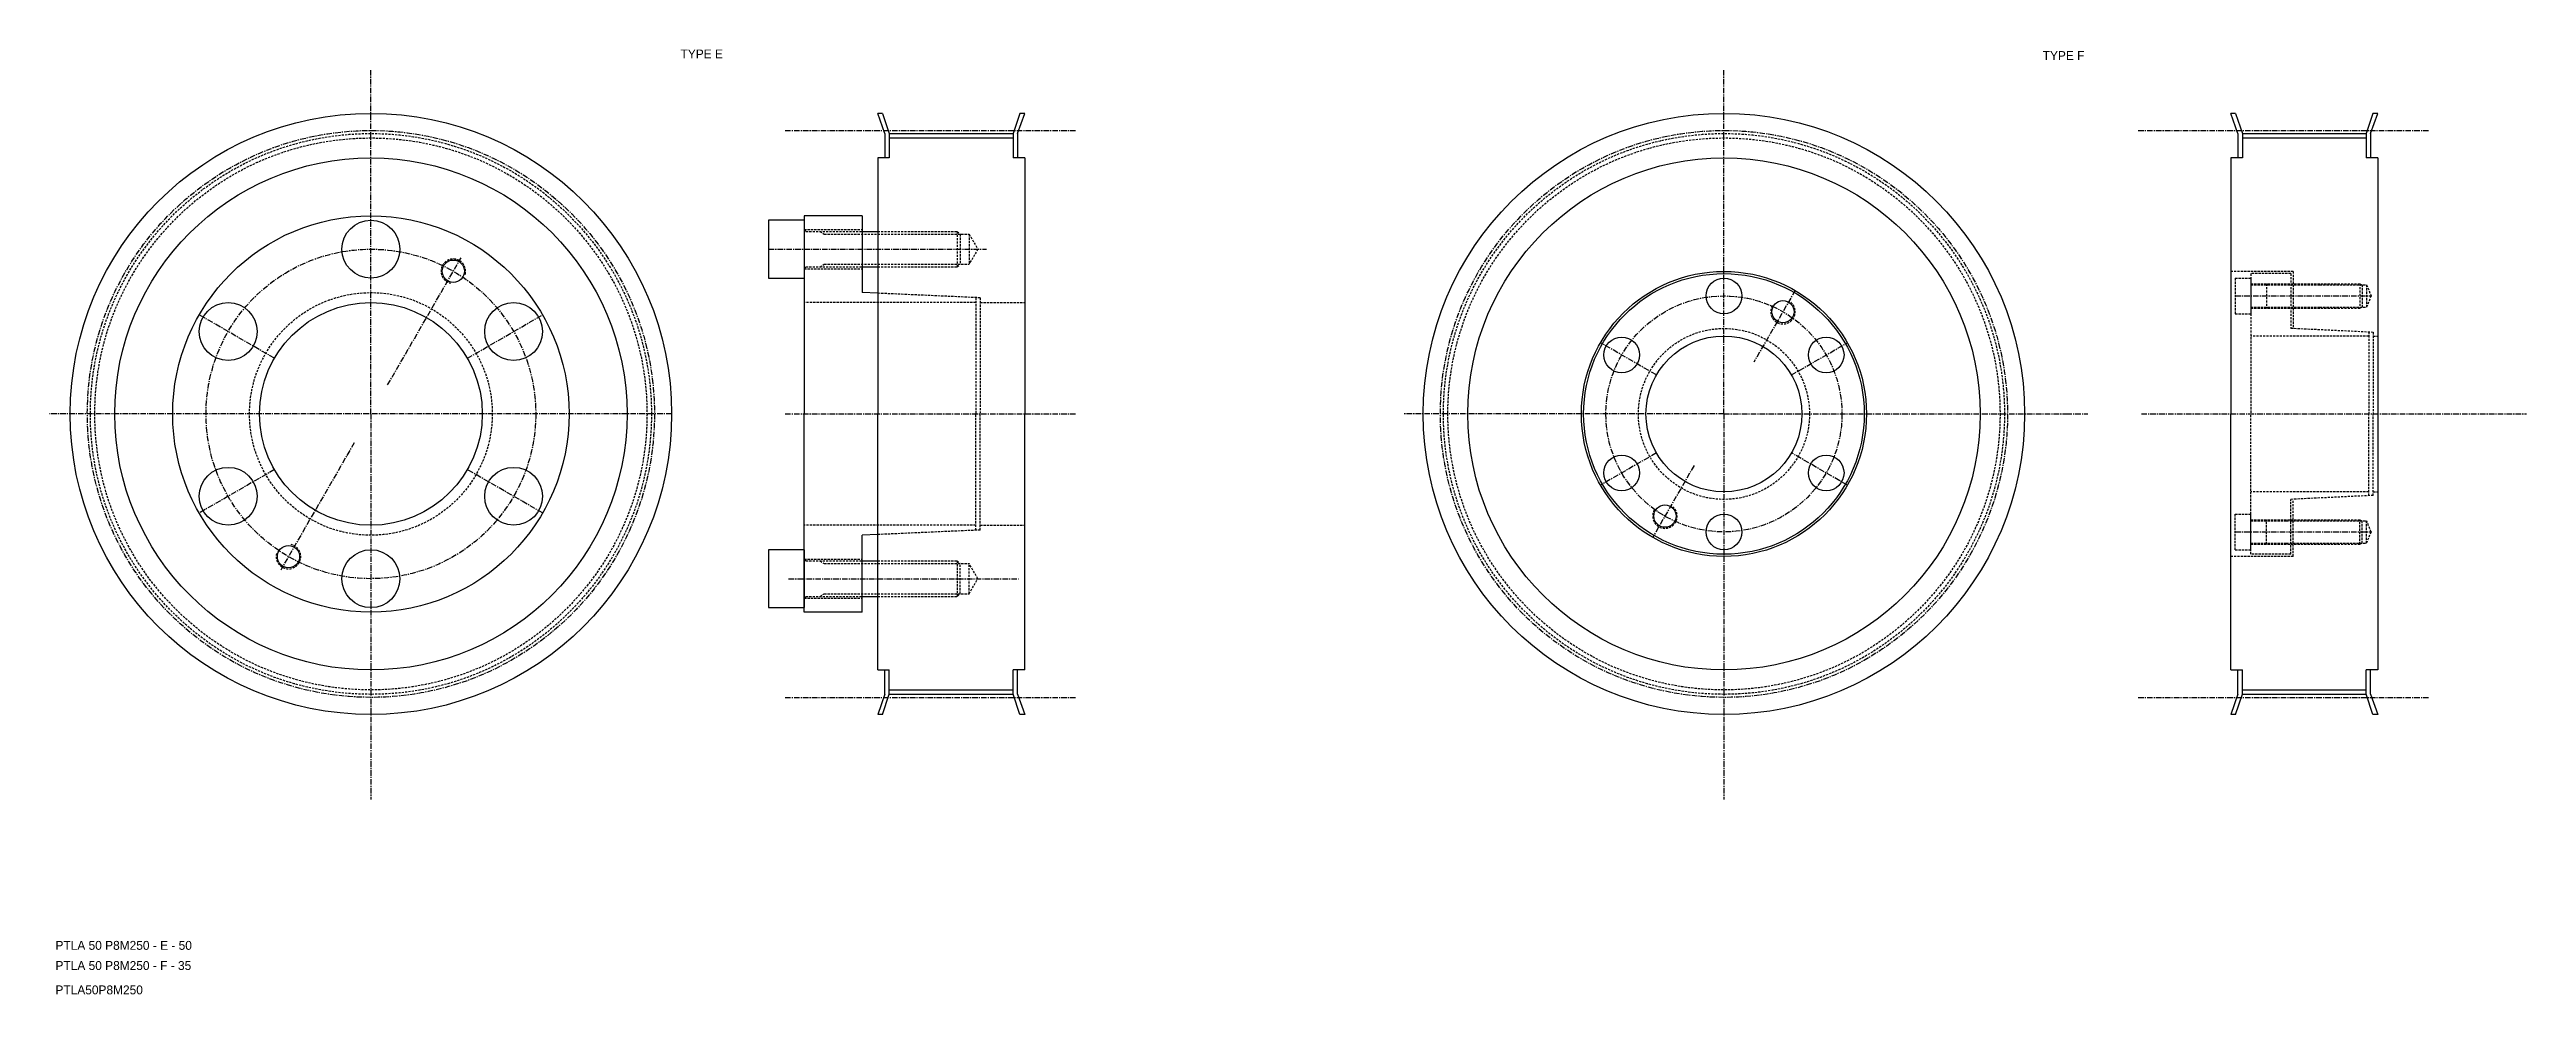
# Model space of a CAD drawing. Extents: x -266 to 290, y 857 to 1069.
import ezdxf

# ---------------------------------------------------------------- set-up
doc = ezdxf.new("R2010")
doc.units = 0
doc.linetypes.add('CENTER', pattern=[2, 1.25, -0.25, 0.25, -0.25])
doc.linetypes.add('DASHED', pattern=[0.75, 0.5, -0.25])
doc.layers.get('0').update_dxf_attribs({"linetype": 'CONTINUOUS'})
doc.layers.add('CENTER', color=1, linetype='CENTER')

msp = doc.modelspace()

# ---------------------------------------------------------------- linework, layer by layer
at = {"color": 7, "linetype": 'CONTINUOUS'}
for p, q in [((-78.21, 1050.3), (-79.81, 1054.83)), ((-78.75, 1054.83), (-79.81, 1054.83)), ((-78.75, 1054.83), (-77.21, 1050.3)), ((-47.88, 1054.83), (-49.41, 1050.3)), ((-48.41, 1050.3), (-46.81, 1054.83)), ((-46.81, 1054.83), (-47.88, 1054.83)), ((224.99, 1054.83), (223.93, 1054.83)), ((225.53, 1050.3), (223.93, 1054.83)), ((224.99, 1054.83), (226.53, 1050.3)), ((255.86, 1054.83), (254.33, 1050.3)), ((255.33, 1050.3), (256.93, 1054.83)), ((256.93, 1054.83), (255.86, 1054.83)), ((-78.21, 1050.3), (-78.21, 1044.83)), ((-77.21, 1050.3), (-49.41, 1050.3)), ((-77.21, 1050.3), (-77.21, 1044.83)), ((-77.21, 1049.3), (-49.41, 1049.3)), ((-49.41, 1050.3), (-49.41, 1044.83)), ((-48.41, 1050.3), (-48.41, 1044.83)), ((225.53, 1050.3), (225.53, 1044.83)), ((226.53, 1050.3), (254.33, 1050.3)), ((226.53, 1050.3), (226.53, 1044.83)), ((226.53, 1049.3), (254.33, 1049.3)), ((254.33, 1050.3), (254.33, 1044.83)), ((255.33, 1050.3), (255.33, 1044.83)), ((-79.81, 1044.83), (-79.81, 987.33)), ((-77.21, 1044.83), (-79.81, 1044.83)), ((-46.81, 1044.83), (-49.41, 1044.83)), ((-46.81, 1044.83), (-46.81, 987.33)), ((223.93, 1044.83), (223.93, 987.33)), ((226.53, 1044.83), (223.93, 1044.83)), ((256.93, 1044.83), (254.33, 1044.83)), ((256.93, 1044.83), (256.93, 929.83)), ((-96.31, 1030.83), (-104.31, 1030.83)), ((-104.31, 1030.83), (-104.31, 1017.83)), ((-96.31, 1031.83), (-96.31, 987.33)), ((-83.31, 1031.83), (-96.31, 1031.83)), ((-96.31, 1030.83), (-96.31, 1006.83)), ((-96.31, 1030.83), (-96.31, 1027.73)), ((-83.31, 1031.83), (-83.31, 1014.58)), ((-96.31, 1027.73), (-96.31, 1020.93)), ((-83.31, 1028.33), (-79.81, 1028.33)), ((-104.31, 1017.83), (-96.31, 1017.83)), ((-96.31, 1020.93), (-96.31, 1017.83)), ((-83.25, 1020.33), (-79.81, 1020.33)), ((-79.81, 1014.43), (-83.31, 1014.58)), ((-96.31, 942.83), (-96.31, 987.33)), ((-79.81, 929.83), (-79.81, 987.33)), ((-46.81, 929.83), (-46.81, 987.33)), ((223.93, 929.83), (223.93, 987.33)), ((-96.31, 956.83), (-104.31, 956.83)), ((-104.31, 956.83), (-104.31, 943.83)), ((-96.31, 956.83), (-96.31, 953.73)), ((-79.81, 960.24), (-83.31, 960.08)), ((-83.31, 942.83), (-83.31, 960.08)), ((-96.31, 953.73), (-96.31, 946.93)), ((-83.25, 954.33), (-79.81, 954.33)), ((-96.31, 946.93), (-96.31, 943.83)), ((-83.31, 946.33), (-79.81, 946.33)), ((-104.31, 943.83), (-96.31, 943.83)), ((-83.31, 942.83), (-96.31, 942.83)), ((-79.81, 929.83), (-77.21, 929.83)), ((-78.21, 924.37), (-78.21, 929.83)), ((-77.21, 924.37), (-77.21, 929.83)), ((-49.41, 924.37), (-49.41, 929.83)), ((-46.81, 929.83), (-49.41, 929.83)), ((-48.41, 924.37), (-48.41, 929.83)), ((223.93, 929.83), (226.53, 929.83)), ((225.53, 924.37), (225.53, 929.83)), ((226.53, 924.37), (226.53, 929.83)), ((256.93, 929.83), (254.33, 929.83)), ((254.33, 924.37), (254.33, 929.83)), ((255.33, 924.37), (255.33, 929.83)), ((-78.21, 924.37), (-79.81, 919.83)), ((-78.75, 919.83), (-77.21, 924.37)), ((-77.21, 925.37), (-49.41, 925.37)), ((-77.21, 924.37), (-49.41, 924.37)), ((-47.88, 919.83), (-49.41, 924.37)), ((-48.41, 924.37), (-46.81, 919.83)), ((225.53, 924.37), (223.93, 919.83)), ((224.99, 919.83), (226.53, 924.37)), ((226.53, 925.37), (254.33, 925.37)), ((226.53, 924.37), (254.33, 924.37)), ((255.86, 919.83), (254.33, 924.37)), ((255.33, 924.37), (256.93, 919.83)), ((-78.75, 919.83), (-79.81, 919.83)), ((-46.81, 919.83), (-47.88, 919.83)), ((224.99, 919.83), (223.93, 919.83)), ((256.93, 919.83), (255.86, 919.83))]:
    msp.add_line(p, q, dxfattribs=at)
at = {"color": 3, "linetype": 'DASHED'}
for p, q in [((-96.31, 1028.73), (-83.31, 1028.73)), ((-96.31, 1028.73), (-95.91, 1028.33)), ((-95.91, 1028.33), (-83.31, 1028.33)), ((-92.74, 1028.33), (-91.81, 1027.71)), ((-91.81, 1027.71), (-59.31, 1027.71)), ((-79.81, 1028.33), (-61.94, 1028.33)), ((-61.94, 1028.33), (-61.31, 1027.71)), ((-61.94, 1028.33), (-61.94, 1020.33)), ((-61.31, 1027.71), (-61.31, 1020.96)), ((-59.31, 1027.71), (-57.31, 1024.33)), ((-59.31, 1027.71), (-59.31, 1020.96)), ((-57.31, 1024.33), (-59.31, 1020.96)), ((-96.31, 1019.93), (-95.91, 1020.33)), ((-96.31, 1019.93), (-83.31, 1019.93)), ((-95.91, 1020.33), (-83.25, 1020.33)), ((-92.74, 1020.33), (-91.81, 1020.96)), ((-91.81, 1020.96), (-59.31, 1020.96)), ((-79.81, 1020.33), (-61.94, 1020.33)), ((-61.94, 1020.33), (-61.31, 1020.96)), ((237.93, 1019.33), (223.93, 1019.33)), ((224.93, 1017.83), (224.93, 1009.83)), ((224.93, 1017.83), (228.43, 1017.83)), ((228.43, 1018.83), (228.43, 987.33)), ((237.43, 1018.83), (228.43, 1018.83)), ((228.43, 1017.83), (228.43, 1009.83)), ((237.43, 1018.83), (237.43, 1006.53)), ((237.93, 1019.33), (237.93, 1006.53)), ((-57.81, 1012.33), (-96.31, 1012.33)), ((-56.81, 1013.41), (-79.81, 1014.43)), ((-57.81, 1013.46), (-57.81, 987.33)), ((-56.81, 1013.41), (-56.81, 987.33)), ((-56.81, 1012.33), (-46.81, 1012.33)), ((228.43, 1016.58), (237.43, 1016.58)), ((228.43, 1016.33), (237.43, 1016.33)), ((231.93, 1016.58), (231.93, 1011.08)), ((237.43, 1016.58), (252.93, 1016.58)), ((237.43, 1016.33), (243.93, 1016.33)), ((243.93, 1016.33), (254.43, 1016.33)), ((252.93, 1016.58), (252.93, 1011.08)), ((252.93, 1016.58), (253.43, 1016.33)), ((253.43, 1016.33), (253.43, 1011.33)), ((254.43, 1016.33), (254.43, 1011.33)), ((254.43, 1016.33), (255.43, 1013.83)), ((255.43, 1013.83), (254.43, 1011.33)), ((224.93, 1009.83), (228.43, 1009.83)), ((228.43, 1011.33), (237.43, 1011.33)), ((228.43, 1011.08), (237.43, 1011.08)), ((237.43, 1011.33), (243.93, 1011.33)), ((237.43, 1011.08), (252.93, 1011.08)), ((243.93, 1006.22), (237.43, 1006.53)), ((243.93, 1011.33), (254.43, 1011.33)), ((252.93, 1011.08), (253.43, 1011.33)), ((254.93, 1004.83), (228.43, 1004.83)), ((255.93, 1005.64), (243.93, 1006.22)), ((254.93, 1005.73), (254.93, 987.33)), ((255.93, 1005.68), (255.93, 987.33)), ((255.93, 1004.83), (256.93, 1004.83)), ((-57.81, 961.21), (-57.81, 987.33)), ((-56.81, 961.25), (-56.81, 987.33)), ((228.43, 955.83), (228.43, 987.33)), ((254.93, 968.94), (254.93, 987.33)), ((255.93, 968.98), (255.93, 987.33)), ((254.93, 969.83), (228.43, 969.83)), ((243.93, 968.45), (237.43, 968.13)), ((237.43, 955.83), (237.43, 968.13)), ((237.93, 955.33), (237.93, 968.13)), ((255.93, 969.03), (243.93, 968.45)), ((255.93, 969.83), (256.93, 969.83)), ((-57.81, 962.33), (-96.31, 962.33)), ((-56.81, 962.33), (-46.81, 962.33)), ((224.93, 956.83), (224.93, 964.83)), ((224.93, 964.83), (228.43, 964.83)), ((228.43, 956.83), (228.43, 964.83)), ((228.43, 963.58), (237.43, 963.58)), ((228.43, 963.33), (236.43, 963.33)), ((231.93, 958.08), (231.93, 963.58)), ((236.43, 963.33), (243.93, 963.33)), ((237.43, 963.58), (252.93, 963.58)), ((243.93, 963.33), (254.43, 963.33)), ((252.93, 958.08), (252.93, 963.58)), ((252.93, 963.58), (253.43, 963.33)), ((253.43, 958.33), (253.43, 963.33)), ((254.43, 958.33), (254.43, 963.33)), ((255.43, 960.83), (254.43, 963.33)), ((-56.81, 961.25), (-79.81, 960.24)), ((224.93, 956.83), (228.43, 956.83)), ((228.43, 958.33), (236.43, 958.33)), ((228.43, 958.08), (237.43, 958.08)), ((236.43, 958.33), (243.93, 958.33)), ((237.43, 958.08), (252.93, 958.08)), ((243.93, 958.33), (254.43, 958.33)), ((252.93, 958.08), (253.43, 958.33)), ((254.43, 958.33), (255.43, 960.83)), ((-96.31, 954.73), (-83.31, 954.73)), ((-96.31, 954.73), (-95.91, 954.33)), ((-95.91, 954.33), (-83.25, 954.33)), ((-92.74, 954.33), (-91.81, 953.71)), ((-91.81, 953.71), (-59.31, 953.71)), ((-79.81, 954.33), (-61.94, 954.33)), ((-61.94, 954.33), (-61.31, 953.71)), ((-61.94, 954.33), (-61.94, 946.33)), ((-61.31, 946.96), (-61.31, 953.71)), ((-57.31, 950.33), (-59.31, 953.71)), ((-59.31, 946.96), (-59.31, 953.71)), ((237.93, 955.33), (223.93, 955.33)), ((237.43, 955.83), (228.43, 955.83)), ((-96.31, 945.93), (-95.91, 946.33)), ((-96.31, 945.93), (-83.31, 945.93)), ((-95.91, 946.33), (-83.31, 946.33)), ((-92.74, 946.33), (-91.81, 946.96)), ((-91.81, 946.96), (-59.31, 946.96)), ((-79.81, 946.33), (-61.94, 946.33)), ((-61.94, 946.33), (-61.31, 946.96)), ((-59.31, 946.96), (-57.31, 950.33))]:
    msp.add_line(p, q, dxfattribs=at)
at = {"color": 1, "linetype": 'CENTER'}
for p, q in [((-104.31, 1024.33), (-55.37, 1024.33)), ((126.16, 1015.05), (116.86, 998.94)), ((-215.23, 999.83), (-232.12, 1009.58)), ((95, 996.08), (82.45, 1003.33)), ((-126.08, 987.33), (-265.72, 987.33)), ((-155.04, 965.08), (-171.93, 974.83)), ((103.46, 975.73), (94.16, 959.62)), ((137.87, 971.33), (125.32, 978.58))]:
    msp.add_line(p, q, dxfattribs=at)
at = {"color": 7, "linetype": 'CONTINUOUS'}
for centre, radius in [((-193.58, 987.33), 67.5), ((110.16, 987.33), 67.5), ((-193.58, 987.33), 57.5), ((110.16, 987.33), 57.5), ((-193.58, 987.33), 44.5), ((-193.58, 1024.33), 6.5), ((-175.08, 1019.38), 2.5), ((110.16, 987.33), 32), ((110.16, 987.33), 31.5), ((110.16, 1013.83), 4), ((-225.62, 1005.83), 6.5), ((-193.58, 987.33), 25), ((-161.54, 1005.83), 6.5), ((123.41, 1010.28), 2.5), ((87.21, 1000.58), 4), ((110.16, 987.33), 17.5), ((133.11, 1000.58), 4), ((-225.62, 968.83), 6.5), ((-161.54, 968.83), 6.5), ((87.21, 974.08), 4), ((133.11, 974.08), 4), ((96.91, 964.38), 2.5), ((110.16, 960.83), 4), ((-212.08, 955.29), 2.5), ((-193.58, 950.33), 6.5)]:
    msp.add_circle(centre, radius, dxfattribs=at)
at = {"color": 1, "linetype": 'CENTER'}
for centre, radius in [((-193.58, 987.33), 63.66), ((110.16, 987.33), 63.66), ((-193.58, 987.33), 37), ((110.16, 987.33), 26.5)]:
    msp.add_circle(centre, radius, dxfattribs=at)
at = {"color": 3, "linetype": 'DASHED'}
for centre, radius in [((-193.58, 987.33), 62.98), ((-193.58, 987.33), 61.98), ((110.16, 987.33), 62.98), ((110.16, 987.33), 61.98), ((-193.58, 987.33), 27.25), ((110.16, 987.33), 19.2)]:
    msp.add_circle(centre, radius, dxfattribs=at)
for centre, start, end in [((-175.08, 1019.38), 345, 257), ((123.41, 1010.28), 150, 62), ((96.91, 964.38), 150, 62), ((-212.08, 955.29), 165, 77)]:
    msp.add_arc(centre, 2.75, start, end, dxfattribs=at)
at = {"layer": 'CENTER', "color": 1, "linetype": 'CENTER'}
for p, q in [((-193.58, 987.33), (-193.58, 1064.51)), ((110.16, 987.33), (110.16, 1064.51)), ((-100.6, 1050.99), (-35.43, 1050.99)), ((203.14, 1050.99), (268.31, 1050.99)), ((-189.83, 993.83), (-173.33, 1022.41)), ((224.93, 1013.83), (255.61, 1013.83)), ((-171.93, 999.83), (-155.04, 1009.58)), ((125.32, 996.08), (137.87, 1003.33)), ((-193.58, 987.33), (-193.58, 900.75)), ((-100.6, 987.33), (-35.43, 987.33)), ((110.16, 987.33), (38.29, 987.33)), ((110.16, 987.33), (187.04, 987.33)), ((110.16, 987.33), (110.16, 900.75)), ((187.04, 987.33), (191.86, 987.33)), ((203.86, 987.33), (290.31, 987.33)), ((-197.33, 980.84), (-213.83, 952.26)), ((-215.23, 974.83), (-232.12, 965.08)), ((95, 978.58), (82.45, 971.33)), ((224.93, 960.83), (255.61, 960.83)), ((224.93, 960.83), (255.61, 960.83)), ((-99.81, 950.33), (-48.22, 950.33)), ((-100.6, 923.67), (-35.43, 923.67)), ((203.14, 923.67), (268.31, 923.67))]:
    msp.add_line(p, q, dxfattribs=at)

# ---------------------------------------------------------------- texts
at = {"color": 7, "linetype": 'CONTINUOUS'}
for s, p in [('TYPE E', (-124.07, 1067.17)), ('TYPE F', (181.72, 1066.81)), ('PTLA 50 P8M250 - E - 50', (-264.39, 866.98)), ('PTLA 50 P8M250 - F - 35', (-264.38, 862.45)), ('PTLA50P8M250', (-264.39, 856.98))]:
    msp.add_text(s, height=2, dxfattribs=at).set_placement(p)

doc.saveas('drawing.dxf')
